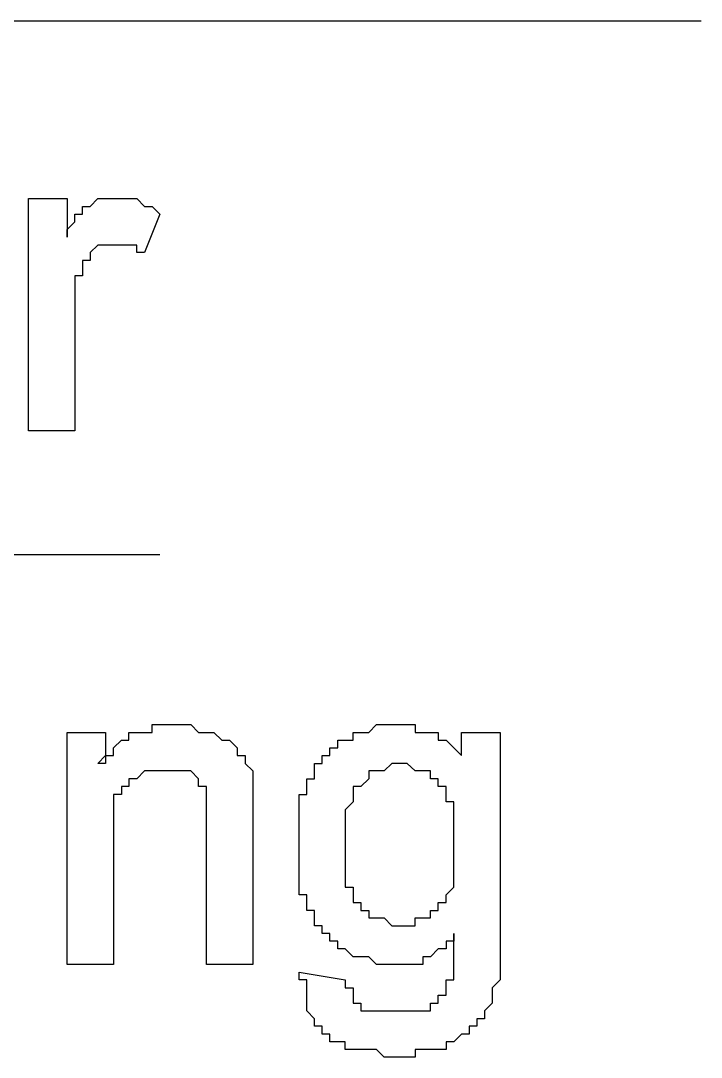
# Model space of a CAD drawing. Header units: inches. Extents: x -628 to 1537, y -1730 to 336.
# Drawn here: x 1408.3 to 1431.61, y -751.33 to -715.84 of the extents above; entities that cross this region are included whole.
import ezdxf

# ---------------------------------------------------------------- set-up
doc = ezdxf.new("R2010")
doc.units = ezdxf.units.IN
doc.layers.get('0').update_dxf_attribs({"linetype": 'CONTINUOUS'})

msp = doc.modelspace()

# ---------------------------------------------------------------- linework, layer by layer
at = {"color": 6}
for p, q in [((1382.872, -715.843), (1431.606, -715.843)), ((1408.559, -729.878), (1408.559, -721.93)), ((1408.559, -721.93), (1409.892, -721.93)), ((1409.892, -721.93), (1409.892, -723.258)), ((1410.68, -722.197), (1410.943, -721.93)), ((1410.943, -721.93), (1410.943, -721.93)), ((1410.943, -721.93), (1411.205, -721.93)), ((1411.205, -721.93), (1411.205, -721.93)), ((1411.205, -721.93), (1411.474, -721.93)), ((1411.474, -721.93), (1411.474, -721.93)), ((1411.474, -721.93), (1411.474, -721.93)), ((1411.474, -721.93), (1411.743, -721.93)), ((1411.743, -721.93), (1411.743, -721.93)), ((1411.743, -721.93), (1412, -721.93)), ((1412, -721.93), (1412, -721.93)), ((1412, -721.93), (1412.269, -721.93)), ((1412.269, -721.93), (1412.269, -721.93)), ((1412.269, -721.93), (1412.538, -722.197)), ((1410.148, -722.723), (1410.148, -722.464)), ((1410.148, -722.464), (1410.417, -722.464)), ((1410.417, -722.464), (1410.417, -722.197)), ((1410.417, -722.197), (1410.417, -722.197)), ((1410.417, -722.197), (1410.68, -722.197)), ((1410.68, -722.197), (1410.68, -722.197)), ((1412.538, -722.197), (1412.538, -722.197)), ((1412.538, -722.197), (1412.794, -722.197)), ((1413.063, -722.464), (1412.538, -723.783)), ((1412.794, -722.197), (1412.794, -722.197)), ((1412.794, -722.197), (1413.063, -722.464)), ((1413.063, -722.464), (1413.063, -722.464)), ((1409.892, -722.99), (1410.148, -722.723)), ((1410.148, -722.723), (1410.148, -722.723)), ((1409.892, -723.258), (1409.892, -722.99)), ((1409.892, -722.99), (1409.892, -722.99)), ((1409.892, -723.258), (1409.892, -723.258)), ((1410.943, -723.525), (1410.68, -723.783)), ((1411.205, -723.525), (1410.943, -723.525)), ((1410.943, -723.525), (1410.943, -723.525)), ((1411.474, -723.525), (1411.205, -723.525)), ((1411.205, -723.525), (1411.205, -723.525)), ((1411.743, -723.525), (1411.474, -723.525)), ((1411.474, -723.525), (1411.474, -723.525)), ((1411.474, -723.525), (1411.474, -723.525)), ((1412, -723.525), (1411.743, -723.525)), ((1411.743, -723.525), (1411.743, -723.525)), ((1412.269, -723.525), (1412, -723.525)), ((1412.269, -723.783), (1412.269, -723.525)), ((1410.68, -723.783), (1410.68, -723.783)), ((1410.68, -723.783), (1410.68, -724.051)), ((1412.538, -723.783), (1412.269, -723.783)), ((1410.68, -724.051), (1410.417, -724.051)), ((1410.417, -724.051), (1410.417, -724.051)), ((1410.417, -724.051), (1410.417, -724.318)), ((1410.417, -724.576), (1410.148, -724.576)), ((1410.148, -724.576), (1410.148, -724.844)), ((1410.417, -724.318), (1410.417, -724.318)), ((1410.417, -724.318), (1410.417, -724.318)), ((1410.417, -724.318), (1410.417, -724.576)), ((1410.148, -724.844), (1410.148, -725.111)), ((1410.148, -725.111), (1410.148, -725.111)), ((1410.148, -725.111), (1410.148, -725.378)), ((1410.148, -725.378), (1410.148, -725.378)), ((1410.148, -725.378), (1410.148, -725.637)), ((1410.148, -725.637), (1410.148, -725.904)), ((1410.148, -725.904), (1410.148, -729.878)), ((1410.148, -729.878), (1408.559, -729.878)), ((1383.141, -734.111), (1413.063, -734.111)), ((1409.892, -748.147), (1409.892, -740.207)), ((1409.892, -740.207), (1411.205, -740.207)), ((1411.205, -740.207), (1411.205, -741.267)), ((1412, -740.474), (1412, -740.207)), ((1412, -740.207), (1412.269, -740.207)), ((1412.269, -740.207), (1412.269, -740.207)), ((1412.269, -740.207), (1412.538, -740.207)), ((1412.538, -740.207), (1412.538, -740.207)), ((1412.538, -740.207), (1412.794, -740.207)), ((1412.794, -740.207), (1412.794, -739.939)), ((1412.794, -739.939), (1413.063, -739.939)), ((1413.063, -739.939), (1413.326, -739.939)), ((1413.326, -739.939), (1413.326, -739.939)), ((1413.326, -739.939), (1413.595, -739.939)), ((1413.595, -739.939), (1413.595, -739.939)), ((1413.595, -739.939), (1413.595, -739.939)), ((1413.595, -739.939), (1413.858, -739.939)), ((1413.858, -739.939), (1414.121, -739.939)), ((1414.121, -739.939), (1414.121, -739.939)), ((1414.121, -739.939), (1414.39, -740.207)), ((1414.39, -740.207), (1414.39, -740.207)), ((1414.39, -740.207), (1414.659, -740.207)), ((1414.659, -740.207), (1414.659, -740.207)), ((1414.659, -740.207), (1414.915, -740.207)), ((1414.915, -740.207), (1414.915, -740.207)), ((1414.915, -740.207), (1415.184, -740.474)), ((1419.682, -740.474), (1419.682, -740.207)), ((1419.682, -740.207), (1419.951, -740.207)), ((1419.951, -740.207), (1419.951, -740.207)), ((1419.951, -740.207), (1420.214, -740.207)), ((1420.214, -740.207), (1420.477, -739.939)), ((1420.214, -740.207), (1420.214, -740.207)), ((1420.477, -739.939), (1420.477, -739.939)), ((1420.477, -739.939), (1420.746, -739.939)), ((1420.746, -739.939), (1420.746, -739.939)), ((1420.746, -739.939), (1421.009, -739.939)), ((1421.009, -739.939), (1421.278, -739.939)), ((1421.278, -739.939), (1421.278, -739.939)), ((1421.278, -739.939), (1421.534, -739.939)), ((1421.534, -739.939), (1421.534, -739.939)), ((1421.534, -739.939), (1421.803, -739.939)), ((1421.803, -739.939), (1421.803, -740.207)), ((1421.803, -740.207), (1422.072, -740.207)), ((1422.072, -740.207), (1422.072, -740.207)), ((1422.072, -740.207), (1422.329, -740.207)), ((1422.329, -740.207), (1422.329, -740.207)), ((1422.329, -740.207), (1422.598, -740.207)), ((1422.598, -740.207), (1422.598, -740.474)), ((1423.392, -741), (1423.392, -740.207)), ((1423.392, -740.207), (1424.718, -740.207)), ((1424.718, -740.207), (1424.718, -746.827)), ((1411.474, -740.733), (1411.743, -740.474)), ((1411.743, -740.474), (1411.743, -740.474)), ((1411.743, -740.474), (1412, -740.474)), ((1412, -740.474), (1412, -740.474)), ((1415.184, -740.474), (1415.184, -740.474)), ((1415.184, -740.474), (1415.447, -740.474)), ((1415.447, -740.474), (1415.447, -740.474)), ((1415.447, -740.474), (1415.71, -740.733)), ((1419.157, -740.733), (1419.157, -740.474)), ((1419.157, -740.474), (1419.413, -740.474)), ((1419.413, -740.474), (1419.413, -740.474)), ((1419.413, -740.474), (1419.682, -740.474)), ((1422.598, -740.474), (1422.867, -740.474)), ((1422.867, -740.474), (1422.867, -740.474)), ((1422.867, -740.474), (1423.129, -740.733)), ((1411.474, -741), (1411.474, -740.733)), ((1411.474, -740.733), (1411.474, -740.733)), ((1415.71, -740.733), (1415.71, -740.733)), ((1415.71, -740.733), (1415.71, -741)), ((1418.888, -741), (1418.888, -740.733)), ((1418.888, -740.733), (1418.888, -740.733)), ((1418.888, -740.733), (1419.157, -740.733)), ((1423.129, -740.733), (1423.129, -740.733)), ((1423.129, -740.733), (1423.129, -740.733)), ((1423.129, -740.733), (1423.392, -741)), ((1410.943, -741.267), (1411.205, -741)), ((1411.205, -741.267), (1410.943, -741.267)), ((1411.205, -741), (1411.205, -741)), ((1411.205, -741), (1411.474, -741)), ((1415.71, -741), (1415.71, -741)), ((1415.71, -741), (1415.979, -741)), ((1415.979, -741), (1415.979, -741.267)), ((1415.979, -741.267), (1415.979, -741.267)), ((1415.979, -741.267), (1416.241, -741.525)), ((1418.362, -741.525), (1418.362, -741.267)), ((1418.362, -741.267), (1418.625, -741.267)), ((1418.625, -741.267), (1418.625, -741)), ((1418.625, -741), (1418.888, -741)), ((1418.625, -741.267), (1418.625, -741.267)), ((1421.009, -741.267), (1420.746, -741.525)), ((1421.278, -741.267), (1421.009, -741.267)), ((1421.009, -741.267), (1421.009, -741.267)), ((1421.534, -741.267), (1421.278, -741.267)), ((1421.278, -741.267), (1421.278, -741.267)), ((1421.803, -741.525), (1421.534, -741.267)), ((1421.534, -741.267), (1421.534, -741.267)), ((1423.392, -741), (1423.392, -741)), ((1423.392, -741), (1423.392, -741)), ((1412.538, -741.525), (1412.269, -741.793)), ((1412.794, -741.525), (1412.538, -741.525)), ((1412.538, -741.525), (1412.538, -741.525)), ((1413.063, -741.525), (1412.794, -741.525)), ((1412.794, -741.525), (1412.794, -741.525)), ((1413.326, -741.525), (1413.063, -741.525)), ((1413.063, -741.525), (1413.063, -741.525)), ((1413.595, -741.525), (1413.326, -741.525)), ((1413.326, -741.525), (1413.326, -741.525)), ((1413.858, -741.525), (1413.595, -741.525)), ((1414.121, -741.525), (1413.858, -741.525)), ((1413.858, -741.525), (1413.858, -741.525)), ((1414.39, -741.793), (1414.121, -741.525)), ((1414.121, -741.525), (1414.121, -741.525)), ((1416.241, -741.525), (1416.241, -741.525)), ((1416.241, -741.525), (1416.241, -741.793)), ((1418.362, -741.793), (1418.362, -741.525)), ((1418.362, -741.525), (1418.362, -741.525)), ((1420.477, -741.525), (1420.214, -741.525)), ((1420.214, -741.525), (1420.214, -741.793)), ((1420.746, -741.525), (1420.477, -741.525)), ((1420.477, -741.525), (1420.477, -741.525)), ((1420.746, -741.525), (1420.746, -741.525)), ((1422.072, -741.525), (1421.803, -741.525)), ((1421.803, -741.525), (1421.803, -741.525)), ((1422.329, -741.525), (1422.072, -741.525)), ((1422.072, -741.525), (1422.072, -741.525)), ((1422.329, -741.793), (1422.329, -741.525)), ((1412.269, -741.793), (1412, -741.793)), ((1412, -741.793), (1412, -742.06)), ((1412.269, -741.793), (1412.269, -741.793)), ((1412.269, -741.793), (1412.269, -741.793)), ((1414.39, -742.06), (1414.39, -741.793)), ((1414.39, -741.793), (1414.39, -741.793)), ((1414.39, -741.793), (1414.39, -741.793)), ((1416.241, -741.793), (1416.241, -741.793)), ((1416.241, -741.793), (1416.241, -741.793)), ((1416.241, -741.793), (1416.241, -742.06)), ((1418.093, -742.06), (1418.093, -741.793)), ((1418.093, -741.793), (1418.362, -741.793)), ((1420.214, -741.793), (1419.951, -742.06)), ((1420.214, -741.793), (1420.214, -741.793)), ((1422.598, -741.793), (1422.329, -741.793)), ((1422.329, -741.793), (1422.329, -741.793)), ((1422.598, -742.06), (1422.598, -741.793)), ((1411.743, -742.327), (1411.474, -742.327)), ((1411.474, -742.327), (1411.474, -742.586)), ((1412, -742.06), (1411.743, -742.06)), ((1411.743, -742.06), (1411.743, -742.06)), ((1411.743, -742.06), (1411.743, -742.327)), ((1414.659, -742.06), (1414.39, -742.06)), ((1414.659, -748.147), (1414.659, -742.06)), ((1416.241, -742.06), (1416.241, -742.06)), ((1416.241, -742.06), (1416.241, -742.327)), ((1416.241, -742.327), (1416.241, -742.327)), ((1416.241, -742.327), (1416.241, -742.586)), ((1417.831, -742.586), (1417.831, -742.327)), ((1417.831, -742.327), (1418.093, -742.327)), ((1418.093, -742.327), (1418.093, -742.06)), ((1418.093, -742.06), (1418.093, -742.06)), ((1419.951, -742.06), (1419.682, -742.06)), ((1419.682, -742.06), (1419.682, -742.327)), ((1419.682, -742.327), (1419.682, -742.327)), ((1419.682, -742.327), (1419.682, -742.586)), ((1419.951, -742.06), (1419.951, -742.06)), ((1419.951, -742.06), (1419.951, -742.06)), ((1422.867, -742.06), (1422.598, -742.06)), ((1422.598, -742.06), (1422.598, -742.06)), ((1422.867, -742.327), (1422.867, -742.06)), ((1422.867, -742.586), (1422.867, -742.327)), ((1422.867, -742.327), (1422.867, -742.327)), ((1411.474, -742.586), (1411.474, -742.586)), ((1411.474, -742.586), (1411.474, -742.853)), ((1416.241, -742.586), (1416.241, -742.853)), ((1417.831, -742.853), (1417.831, -742.586)), ((1417.831, -742.586), (1417.831, -742.586)), ((1419.682, -742.586), (1419.413, -742.853)), ((1419.682, -742.586), (1419.682, -742.586)), ((1423.129, -742.586), (1422.867, -742.586)), ((1423.129, -742.853), (1423.129, -742.586)), ((1411.474, -742.853), (1411.474, -742.853)), ((1411.474, -742.853), (1411.474, -743.121)), ((1416.241, -742.853), (1416.241, -742.853)), ((1416.241, -742.853), (1416.241, -743.121)), ((1417.831, -743.121), (1417.831, -742.853)), ((1419.413, -742.853), (1419.413, -742.853)), ((1419.413, -742.853), (1419.413, -743.121)), ((1423.129, -743.121), (1423.129, -742.853)), ((1423.129, -742.853), (1423.129, -742.853)), ((1411.474, -743.121), (1411.474, -743.121)), ((1411.474, -743.121), (1411.474, -743.388)), ((1411.474, -743.388), (1411.474, -743.646)), ((1416.241, -743.121), (1416.241, -743.388)), ((1416.241, -743.388), (1416.241, -743.388)), ((1416.241, -743.388), (1416.241, -748.147)), ((1417.831, -743.388), (1417.831, -743.121)), ((1417.831, -743.121), (1417.831, -743.121)), ((1417.831, -743.646), (1417.831, -743.388)), ((1417.831, -743.388), (1417.831, -743.388)), ((1419.413, -743.121), (1419.413, -743.121)), ((1419.413, -743.121), (1419.413, -743.388)), ((1419.413, -743.388), (1419.413, -743.388)), ((1419.413, -743.388), (1419.413, -743.646)), ((1423.129, -743.388), (1423.129, -743.121)), ((1423.129, -743.121), (1423.129, -743.121)), ((1423.129, -743.646), (1423.129, -743.388)), ((1411.474, -743.646), (1411.474, -743.646)), ((1411.474, -743.646), (1411.474, -743.914)), ((1417.831, -743.914), (1417.831, -743.646)), ((1417.831, -743.646), (1417.831, -743.646)), ((1419.413, -743.646), (1419.413, -743.914)), ((1423.129, -743.914), (1423.129, -743.646)), ((1423.129, -743.646), (1423.129, -743.646)), ((1411.474, -743.914), (1411.474, -748.147)), ((1417.831, -744.181), (1417.831, -743.914)), ((1419.413, -743.914), (1419.413, -743.914)), ((1419.413, -743.914), (1419.413, -744.181)), ((1423.129, -744.181), (1423.129, -743.914)), ((1423.129, -743.914), (1423.129, -743.914)), ((1417.831, -744.439), (1417.831, -744.181)), ((1417.831, -744.181), (1417.831, -744.181)), ((1417.831, -744.707), (1417.831, -744.439)), ((1417.831, -744.439), (1417.831, -744.439)), ((1419.413, -744.181), (1419.413, -744.439)), ((1419.413, -744.439), (1419.413, -744.439)), ((1419.413, -744.439), (1419.413, -744.707)), ((1423.129, -744.439), (1423.129, -744.181)), ((1423.129, -744.181), (1423.129, -744.181)), ((1423.129, -744.707), (1423.129, -744.439)), ((1417.831, -744.974), (1417.831, -744.707)), ((1419.413, -744.707), (1419.413, -744.974)), ((1423.129, -744.974), (1423.129, -744.707)), ((1423.129, -744.707), (1423.129, -744.707)), ((1417.831, -745.242), (1417.831, -744.974)), ((1417.831, -744.974), (1417.831, -744.974)), ((1419.413, -744.974), (1419.413, -744.974)), ((1419.413, -744.974), (1419.413, -745.242)), ((1423.129, -745.242), (1423.129, -744.974)), ((1417.831, -745.5), (1417.831, -745.242)), ((1417.831, -745.242), (1417.831, -745.242)), ((1417.831, -745.767), (1417.831, -745.5)), ((1417.831, -745.5), (1417.831, -745.5)), ((1419.413, -745.242), (1419.413, -745.242)), ((1419.413, -745.242), (1419.413, -745.5)), ((1419.413, -745.5), (1419.682, -745.5)), ((1419.682, -745.5), (1419.682, -745.767)), ((1422.867, -745.767), (1423.129, -745.5)), ((1423.129, -745.5), (1423.129, -745.242)), ((1423.129, -745.242), (1423.129, -745.242)), ((1423.129, -745.5), (1423.129, -745.5)), ((1418.093, -745.767), (1417.831, -745.767)), ((1418.093, -746.034), (1418.093, -745.767)), ((1419.682, -745.767), (1419.682, -745.767)), ((1419.682, -745.767), (1419.682, -746.034)), ((1422.867, -746.034), (1422.867, -745.767)), ((1422.867, -745.767), (1422.867, -745.767)), ((1422.867, -745.767), (1422.867, -745.767)), ((1418.093, -746.302), (1418.093, -746.034)), ((1418.093, -746.034), (1418.093, -746.034)), ((1419.682, -746.034), (1419.951, -746.034)), ((1419.951, -746.034), (1419.951, -746.034)), ((1419.951, -746.034), (1419.951, -746.034)), ((1419.951, -746.034), (1419.951, -746.302)), ((1422.598, -746.302), (1422.598, -746.034)), ((1422.598, -746.034), (1422.598, -746.034)), ((1422.598, -746.034), (1422.867, -746.034)), ((1418.362, -746.302), (1418.093, -746.302)), ((1418.362, -746.56), (1418.362, -746.302)), ((1418.362, -746.827), (1418.362, -746.56)), ((1418.362, -746.56), (1418.362, -746.56)), ((1419.951, -746.302), (1420.214, -746.302)), ((1420.214, -746.302), (1420.214, -746.56)), ((1420.214, -746.56), (1420.477, -746.56)), ((1420.477, -746.56), (1420.477, -746.56)), ((1420.477, -746.56), (1420.477, -746.56)), ((1420.477, -746.56), (1420.746, -746.56)), ((1420.746, -746.56), (1421.009, -746.827)), ((1421.803, -746.827), (1421.803, -746.56)), ((1421.803, -746.56), (1422.072, -746.56)), ((1422.072, -746.56), (1422.072, -746.56)), ((1422.072, -746.56), (1422.329, -746.56)), ((1422.329, -746.56), (1422.329, -746.302)), ((1422.329, -746.302), (1422.598, -746.302)), ((1422.598, -746.302), (1422.598, -746.302)), ((1418.625, -746.827), (1418.362, -746.827)), ((1418.625, -747.095), (1418.625, -746.827)), ((1421.009, -746.827), (1421.009, -746.827)), ((1421.009, -746.827), (1421.278, -746.827)), ((1421.278, -746.827), (1421.534, -746.827)), ((1421.278, -746.827), (1421.278, -746.827)), ((1421.278, -746.827), (1421.278, -746.827)), ((1421.534, -746.827), (1421.534, -746.827)), ((1421.534, -746.827), (1421.803, -746.827)), ((1424.718, -746.827), (1424.718, -748.681)), ((1418.888, -747.095), (1418.625, -747.095)), ((1418.625, -747.095), (1418.625, -747.095)), ((1418.888, -747.354), (1418.888, -747.095)), ((1423.129, -747.354), (1423.129, -747.095)), ((1423.129, -747.095), (1423.129, -747.095)), ((1423.129, -747.095), (1423.129, -747.354)), ((1419.157, -747.354), (1418.888, -747.354)), ((1418.888, -747.354), (1418.888, -747.354)), ((1419.157, -747.621), (1419.157, -747.354)), ((1419.413, -747.621), (1419.157, -747.621)), ((1419.682, -747.888), (1419.413, -747.621)), ((1419.413, -747.621), (1419.413, -747.621)), ((1422.598, -747.621), (1422.329, -747.888)), ((1422.867, -747.621), (1422.598, -747.621)), ((1422.598, -747.621), (1422.598, -747.621)), ((1423.129, -747.354), (1422.867, -747.354)), ((1422.867, -747.354), (1422.867, -747.354)), ((1422.867, -747.354), (1422.867, -747.621)), ((1423.129, -747.621), (1423.129, -747.354)), ((1423.129, -747.888), (1423.129, -747.621)), ((1423.129, -747.621), (1423.129, -747.621)), ((1419.951, -747.888), (1419.682, -747.888)), ((1419.682, -747.888), (1419.682, -747.888)), ((1420.214, -747.888), (1419.951, -747.888)), ((1419.951, -747.888), (1419.951, -747.888)), ((1420.477, -748.147), (1420.214, -747.888)), ((1420.214, -747.888), (1420.214, -747.888)), ((1422.329, -747.888), (1422.072, -747.888)), ((1422.072, -747.888), (1422.072, -748.147)), ((1422.329, -747.888), (1422.329, -747.888)), ((1422.329, -747.888), (1422.329, -747.888)), ((1423.129, -748.147), (1423.129, -747.888)), ((1411.474, -748.147), (1409.892, -748.147)), ((1416.241, -748.147), (1414.659, -748.147)), ((1420.746, -748.147), (1420.477, -748.147)), ((1420.477, -748.147), (1420.477, -748.147)), ((1421.009, -748.147), (1420.746, -748.147)), ((1420.746, -748.147), (1420.746, -748.147)), ((1421.278, -748.147), (1421.009, -748.147)), ((1421.534, -748.147), (1421.278, -748.147)), ((1421.278, -748.147), (1421.278, -748.147)), ((1421.278, -748.147), (1421.278, -748.147)), ((1421.803, -748.147), (1421.534, -748.147)), ((1421.534, -748.147), (1421.534, -748.147)), ((1422.072, -748.147), (1421.803, -748.147)), ((1423.129, -748.414), (1423.129, -748.147)), ((1423.129, -748.147), (1423.129, -748.147)), ((1417.831, -748.681), (1417.831, -748.414)), ((1417.831, -748.414), (1419.413, -748.681)), ((1418.093, -748.681), (1417.831, -748.681)), ((1418.093, -748.948), (1418.093, -748.681)), ((1419.413, -748.681), (1419.413, -748.948)), ((1422.867, -748.948), (1422.867, -748.681)), ((1422.867, -748.681), (1423.129, -748.681)), ((1423.129, -748.681), (1423.129, -748.414)), ((1423.129, -748.414), (1423.129, -748.414)), ((1423.129, -748.681), (1423.129, -748.681)), ((1424.718, -748.681), (1424.449, -748.948)), ((1418.093, -749.207), (1418.093, -748.948)), ((1419.413, -748.948), (1419.682, -748.948)), ((1419.682, -748.948), (1419.682, -749.207)), ((1422.867, -749.207), (1422.867, -748.948)), ((1422.867, -748.948), (1422.867, -748.948)), ((1424.449, -748.948), (1424.449, -748.948)), ((1424.449, -748.948), (1424.449, -749.207)), ((1418.093, -749.474), (1418.093, -749.207)), ((1418.093, -749.207), (1418.093, -749.207)), ((1419.682, -749.207), (1419.682, -749.207)), ((1419.682, -749.207), (1419.682, -749.474)), ((1422.598, -749.474), (1422.598, -749.207)), ((1422.598, -749.207), (1422.867, -749.207)), ((1424.449, -749.207), (1424.449, -749.207)), ((1424.449, -749.207), (1424.449, -749.474)), ((1418.093, -749.742), (1418.093, -749.474)), ((1418.093, -749.474), (1418.093, -749.474)), ((1418.362, -750.009), (1418.093, -749.742)), ((1418.093, -749.742), (1418.093, -749.742)), ((1419.682, -749.474), (1419.951, -749.474)), ((1419.951, -749.474), (1419.951, -749.474)), ((1419.951, -749.474), (1419.951, -749.474)), ((1419.951, -749.474), (1419.951, -749.742)), ((1419.951, -749.742), (1420.214, -749.742)), ((1420.214, -749.742), (1420.214, -749.742)), ((1420.214, -749.742), (1420.477, -749.742)), ((1420.477, -749.742), (1420.477, -749.742)), ((1420.477, -749.742), (1420.746, -749.742)), ((1420.746, -749.742), (1421.009, -749.742)), ((1421.009, -749.742), (1421.009, -749.742)), ((1421.009, -749.742), (1421.009, -749.742)), ((1421.009, -749.742), (1421.278, -749.742)), ((1421.278, -749.742), (1421.534, -749.742)), ((1421.534, -749.742), (1421.534, -749.742)), ((1421.534, -749.742), (1421.803, -749.742)), ((1421.803, -749.742), (1422.072, -749.742)), ((1422.072, -749.742), (1422.072, -749.742)), ((1422.072, -749.742), (1422.329, -749.742)), ((1422.329, -749.742), (1422.329, -749.474)), ((1422.329, -749.474), (1422.598, -749.474)), ((1422.329, -749.742), (1422.329, -749.742)), ((1422.598, -749.474), (1422.598, -749.474)), ((1424.449, -749.474), (1424.18, -749.742)), ((1424.18, -749.742), (1424.18, -749.742)), ((1424.18, -749.742), (1424.18, -750.009)), ((1424.449, -749.474), (1424.449, -749.474)), ((1424.449, -749.474), (1424.449, -749.474)), ((1418.362, -750.268), (1418.362, -750.009)), ((1418.362, -750.009), (1418.362, -750.009)), ((1424.18, -750.009), (1423.924, -750.009)), ((1423.924, -750.009), (1423.924, -750.268)), ((1418.625, -750.268), (1418.362, -750.268)), ((1418.362, -750.268), (1418.362, -750.268)), ((1418.625, -750.535), (1418.625, -750.268)), ((1423.924, -750.268), (1423.655, -750.268)), ((1423.655, -750.268), (1423.655, -750.535)), ((1423.924, -750.268), (1423.924, -750.268)), ((1418.888, -750.535), (1418.625, -750.535)), ((1418.888, -750.802), (1418.888, -750.535)), ((1418.888, -750.535), (1418.888, -750.535)), ((1419.157, -750.802), (1418.888, -750.802)), ((1419.413, -750.802), (1419.157, -750.802)), ((1419.157, -750.802), (1419.157, -750.802)), ((1419.413, -751.061), (1419.413, -750.802)), ((1423.129, -750.802), (1422.867, -750.802)), ((1422.867, -750.802), (1422.867, -751.061)), ((1423.392, -750.535), (1423.129, -750.802)), ((1423.129, -750.802), (1423.129, -750.802)), ((1423.129, -750.802), (1423.129, -750.802)), ((1423.655, -750.535), (1423.392, -750.535)), ((1423.392, -750.535), (1423.392, -750.535)), ((1419.682, -751.061), (1419.413, -751.061)), ((1419.951, -751.061), (1419.682, -751.061)), ((1419.682, -751.061), (1419.682, -751.061)), ((1420.214, -751.061), (1419.951, -751.061)), ((1419.951, -751.061), (1419.951, -751.061)), ((1420.477, -751.061), (1420.214, -751.061)), ((1420.214, -751.061), (1420.214, -751.061)), ((1420.746, -751.328), (1420.477, -751.061)), ((1422.072, -751.061), (1421.803, -751.061)), ((1421.803, -751.061), (1421.803, -751.328)), ((1422.329, -751.061), (1422.072, -751.061)), ((1422.072, -751.061), (1422.072, -751.061)), ((1422.598, -751.061), (1422.329, -751.061)), ((1422.329, -751.061), (1422.329, -751.061)), ((1422.867, -751.061), (1422.598, -751.061)), ((1422.598, -751.061), (1422.598, -751.061)), ((1421.009, -751.328), (1420.746, -751.328)), ((1420.746, -751.328), (1420.746, -751.328)), ((1421.278, -751.328), (1421.009, -751.328)), ((1421.009, -751.328), (1421.009, -751.328)), ((1421.534, -751.328), (1421.278, -751.328)), ((1421.278, -751.328), (1421.278, -751.328)), ((1421.803, -751.328), (1421.534, -751.328))]:
    msp.add_line(p, q, dxfattribs=at)

doc.saveas('drawing.dxf')
